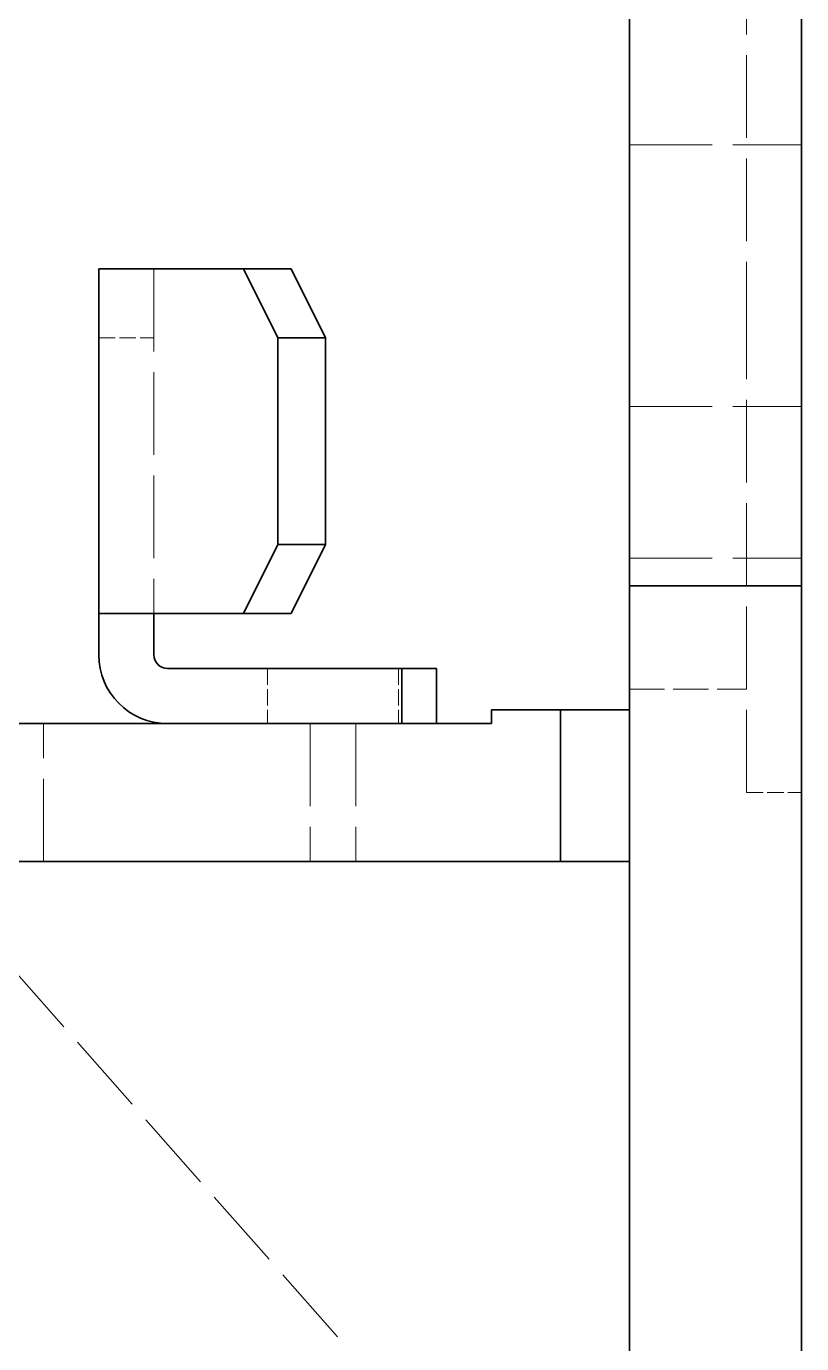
# Model space of a CAD drawing. Extents: x 0 to 18500, y -51 to 3802.
# Drawn here: x 2562.1 to 2674.6, y 1385.3 to 1576.5 of the extents above; entities that cross this region are included whole.
import ezdxf

# ---------------------------------------------------------------- set-up
doc = ezdxf.new("R2010")
doc.units = 0
doc.header["$MEASUREMENT"] = 0
doc.linetypes.add('DASHED', pattern=[15, 12, -3])
doc.linetypes.add('HIDDEN-HOKUTO', pattern=[3.8, 2.5, -1.3])
doc.layers.get('0').update_dxf_attribs({"linetype": 'CONTINUOUS'})
doc.layers.add('AM_HID', color=1, linetype='HIDDEN-HOKUTO')

msp = doc.modelspace()

# ---------------------------------------------------------------- linework, layer by layer
at = {"color": 7, "lineweight": 35}
for p, q in [((2649.62415, 1545.30675), (2649.62415, 1610.30675)), ((2674.62415, 1545.30687), (2674.62415, 1610.30687)), ((2649.62415, 1495.30675), (2649.62415, 1545.30675)), ((2674.62415, 1495.30687), (2674.62415, 1545.30687)), ((2572.6239, 1541.30663), (2572.62415, 1491.30663)), ((2598.6239, 1501.30675), (2598.6239, 1531.30675)), ((2605.55213, 1501.30675), (2605.55188, 1531.30675)), ((2649.62415, 1495.30681), (2674.62415, 1495.30687)), ((2649.62415, 1495.30681), (2649.62464, 1336.80687)), ((2674.62415, 1495.30687), (2674.62464, 1225.30687)), ((2582.62415, 1483.30663), (2616.62415, 1483.30675)), ((2639.62415, 1455.30681), (2639.62415, 1477.30681)), ((2649.62415, 1455.30687), (2649.62415, 1477.30687)), ((2414.62415, 1475.30626), (2629.62415, 1475.30675)), ((2414.62415, 1455.30626), (2639.62415, 1455.30681)), ((2509.62415, 1455.30644), (2649.62415, 1455.30681))]:
    msp.add_line(p, q, dxfattribs=at)
at = {"color": 7, "lineweight": 35, "ltscale": 0.093781}
msp.add_line((2572.6239, 1541.30663), (2576.37513, 1541.30663), dxfattribs=at)
at = {"color": 7, "lineweight": 35, "ltscale": 0.431213}
msp.add_line((2593.62366, 1541.30669), (2576.37513, 1541.30663), dxfattribs=at)
at = {"color": 7, "lineweight": 35, "ltscale": 0.173206}
for p, q in [((2600.55188, 1541.30675), (2593.62366, 1541.30669)), ((2605.55213, 1501.30675), (2598.6239, 1501.30675)), ((2600.55213, 1491.30675), (2593.6239, 1491.30669))]:
    msp.add_line(p, q, dxfattribs=at)
at = {"color": 7, "lineweight": 35, "ltscale": 0.27951}
for p, q in [((2598.6239, 1531.30675), (2593.62366, 1541.30669)), ((2598.6239, 1501.30675), (2593.6239, 1491.30669))]:
    msp.add_line(p, q, dxfattribs=at)
at = {"color": 7, "lineweight": 35, "ltscale": 0.279508}
for p, q in [((2605.55188, 1531.30675), (2600.55188, 1541.30675)), ((2605.55213, 1501.30675), (2600.55213, 1491.30675))]:
    msp.add_line(p, q, dxfattribs=at)
at = {"color": 7, "lineweight": 35, "ltscale": 0.173199}
msp.add_line((2605.55188, 1531.30675), (2598.6239, 1531.30675), dxfattribs=at)
at = {"color": 7, "lineweight": 35, "ltscale": 0.093774}
msp.add_line((2572.62415, 1491.30663), (2576.37513, 1491.30663), dxfattribs=at)
at = {"color": 7, "lineweight": 35, "ltscale": 0.15}
for p, q in [((2572.62415, 1485.30663), (2572.62415, 1491.30663)), ((2580.62415, 1491.30663), (2580.62415, 1485.30663))]:
    msp.add_line(p, q, dxfattribs=at)
at = {"color": 7, "lineweight": 35, "ltscale": 0.431219}
msp.add_line((2593.6239, 1491.30669), (2576.37513, 1491.30663), dxfattribs=at)
at = {"color": 7, "lineweight": 35, "ltscale": 0.2}
for p, q in [((2616.62415, 1483.30675), (2616.62415, 1475.30675)), ((2621.62415, 1483.30675), (2621.62415, 1475.30675))]:
    msp.add_line(p, q, dxfattribs=at)
at = {"color": 7, "lineweight": 35, "ltscale": 0.125}
msp.add_line((2616.62415, 1483.30675), (2621.62415, 1483.30675), dxfattribs=at)
at = {"color": 7, "lineweight": 35, "ltscale": 0.25}
for p, q in [((2629.62415, 1477.30675), (2639.62415, 1477.30681)), ((2639.62415, 1477.30681), (2649.62415, 1477.30687)), ((2649.62415, 1455.30687), (2639.62415, 1455.30681))]:
    msp.add_line(p, q, dxfattribs=at)
at = {"color": 7, "lineweight": 35, "ltscale": 0.05}
msp.add_line((2629.62415, 1477.30675), (2629.62415, 1475.30675), dxfattribs=at)
at = {"color": 7, "lineweight": 35}
for radius, end in [(10, 269.8390987), (2, 270.0001478)]:
    msp.add_arc((2582.62415, 1485.30663), radius, 180.0001453, end, dxfattribs=at)
at = {"layer": 'AM_HID', "color": 1, "linetype": 'DASHED', "lineweight": 13}
for p, q in [((2666.62464, 1530.30681), (2666.62439, 1595.30675)), ((2649.62415, 1559.30675), (2674.62415, 1559.30687)), ((2649.62464, 1559.30675), (2674.62464, 1559.30675)), ((2580.6239, 1541.30663), (2580.62415, 1491.30663)), ((2666.62464, 1465.30675), (2666.62464, 1530.30681)), ((2649.62439, 1521.30675), (2674.62439, 1521.30687)), ((2649.62464, 1521.30675), (2674.62464, 1521.30675)), ((2649.62464, 1499.30675), (2674.62464, 1499.30687)), ((2649.62464, 1499.30675), (2674.62464, 1499.30675)), ((2564.62513, 1455.30651), (2564.62513, 1475.30651)), ((2616.62415, 1475.30675), (2582.62415, 1475.30663)), ((2603.30042, 1475.30669), (2603.30066, 1455.30669)), ((2603.30066, 1475.30669), (2603.30066, 1455.30669)), ((2603.30091, 1475.30663), (2603.30115, 1455.30663)), ((2603.30115, 1475.30663), (2603.30115, 1455.30663)), ((2603.30139, 1475.30663), (2603.30139, 1455.30663)), ((2603.30139, 1475.30663), (2603.30139, 1455.30663)), ((2609.94763, 1475.30675), (2609.94763, 1455.30675)), ((2609.94763, 1475.30675), (2609.94763, 1455.30675)), ((2609.94812, 1475.30663), (2609.94812, 1455.30663)), ((2609.94812, 1475.30663), (2609.94812, 1455.30663)), ((2609.94837, 1475.30663), (2609.94837, 1455.30663)), ((2609.94837, 1475.30663), (2609.94837, 1455.30663)), ((2649.62464, 1257.30675), (2649.62415, 1455.30681)), ((2559.62464, 1440.30651), (2634.62464, 1355.30675))]:
    msp.add_line(p, q, dxfattribs=at)
at = {"layer": 'AM_HID', "color": 1, "linetype": 'DASHED', "lineweight": 13, "ltscale": 0.2}
for p, q in [((2572.62488, 1531.30651), (2580.62488, 1531.30651)), ((2597.12415, 1483.30669), (2597.12415, 1475.30669)), ((2597.12415, 1483.30669), (2597.12415, 1475.30669)), ((2597.12464, 1483.30663), (2597.12464, 1475.30663)), ((2597.12464, 1483.30663), (2597.12464, 1475.30663)), ((2597.12488, 1483.30657), (2597.12513, 1475.30657)), ((2597.12513, 1483.30657), (2597.12513, 1475.30657)), ((2616.12415, 1483.30675), (2616.12415, 1475.30675)), ((2616.12415, 1483.30675), (2616.12415, 1475.30675)), ((2616.12464, 1483.30663), (2616.12464, 1475.30663)), ((2616.12464, 1483.30663), (2616.12464, 1475.30663)), ((2616.12488, 1483.30663), (2616.12513, 1475.30663)), ((2616.12513, 1483.30663), (2616.12513, 1475.30663)), ((2616.62464, 1483.30663), (2616.62464, 1475.30663)), ((2616.62488, 1483.30663), (2616.62488, 1475.30663)), ((2616.62513, 1483.30663), (2616.62513, 1475.30663)), ((2666.62464, 1465.30675), (2674.62464, 1465.30681))]:
    msp.add_line(p, q, dxfattribs=at)
at = {"layer": 'AM_HID', "color": 1, "linetype": 'DASHED', "lineweight": 13, "ltscale": 0.425}
msp.add_line((2649.62464, 1480.30675), (2666.62464, 1480.30675), dxfattribs=at)
at = {"layer": 'AM_HID', "color": 1, "linetype": 'DASHED', "lineweight": 13, "ltscale": 0.125}
msp.add_line((2621.62415, 1475.30675), (2616.62415, 1475.30675), dxfattribs=at)
at = {"layer": 'AM_HID', "color": 1, "linetype": 'DASHED', "lineweight": 13}
msp.add_arc((2582.62415, 1485.30663), 10, 269.8390987, 270.0001478, dxfattribs=at)

doc.saveas('drawing.dxf')
